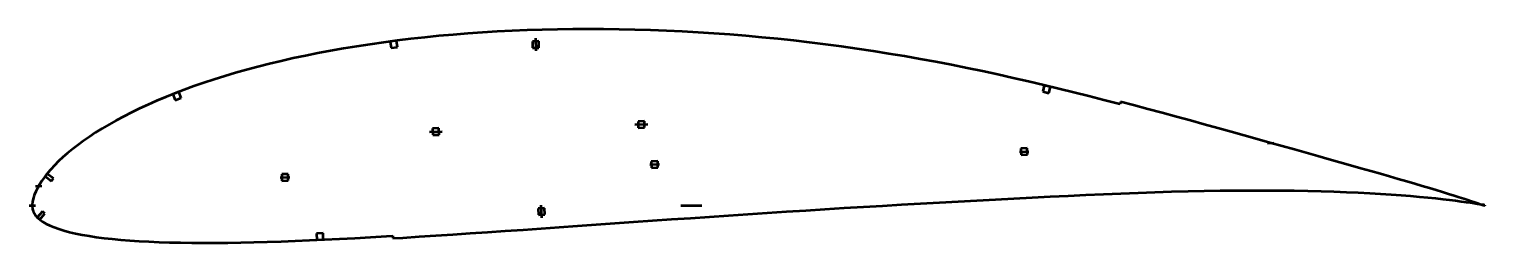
# Model space of a CAD drawing. Header units: metres. Extents: x -320 to 594, y -24 to 111.
import ezdxf

# ---------------------------------------------------------------- set-up
doc = ezdxf.new("R2010")
doc.units = ezdxf.units.M
for name, color, linetype, lineweight in [('FoilLayer', 1, 'Continuous', 50), ('StringerLayer', 1, 'Continuous', 50), ('SubLayer', 1, 'Continuous', 50)]:
    doc.layers.add(name, color=color, linetype=linetype, lineweight=lineweight)

msp = doc.modelspace()

# ---------------------------------------------------------------- linework, layer by layer
at = {"layer": 'FoilLayer'}
for p, q in [((-7.24, 109.84), (-16.64, 109.46)), ((2.25, 110.14), (-7.24, 109.84)), ((11.8, 110.35), (2.25, 110.14)), ((21.43, 110.49), (11.8, 110.35)), ((31.11, 110.55), (21.43, 110.49)), ((40.83, 110.52), (31.11, 110.55)), ((50.6, 110.39), (40.83, 110.52)), ((60.41, 110.17), (50.6, 110.39)), ((70.28, 109.87), (60.41, 110.17)), ((80.18, 109.49), (70.28, 109.87)), ((-105.87, 100.99), (-114.2, 99.73)), ((-97.4, 102.2), (-105.87, 100.99)), ((-88.83, 103.33), (-97.4, 102.2)), ((-80.14, 104.38), (-88.83, 103.33)), ((-71.36, 105.37), (-80.14, 104.38)), ((-62.49, 106.25), (-71.36, 105.37)), ((-53.51, 107.04), (-62.49, 106.25)), ((-44.42, 107.76), (-53.51, 107.04)), ((-35.23, 108.41), (-44.42, 107.76)), ((-25.97, 108.98), (-35.23, 108.41)), ((-16.64, 109.46), (-25.97, 108.98)), ((90.11, 109.02), (80.18, 109.49)), ((100.06, 108.46), (90.11, 109.02)), ((110.02, 107.82), (100.06, 108.46)), ((120.01, 107.08), (110.02, 107.82)), ((130.02, 106.27), (120.01, 107.08)), ((140.03, 105.36), (130.02, 106.27)), ((150.05, 104.39), (140.03, 105.36)), ((160.05, 103.33), (150.05, 104.39)), ((170.04, 102.17), (160.05, 103.33)), ((180.02, 100.93), (170.04, 102.17)), ((189.99, 99.61), (180.02, 100.93)), ((-153.95, 92.23), (-161.48, 90.54)), ((-146.26, 93.87), (-153.95, 92.23)), ((-138.44, 95.45), (-146.26, 93.87)), ((-130.48, 96.95), (-138.44, 95.45)), ((-122.4, 98.38), (-130.48, 96.95)), ((-114.2, 99.73), (-122.4, 98.38)), ((199.95, 98.21), (189.99, 99.61)), ((209.89, 96.72), (199.95, 98.21)), ((219.79, 95.15), (209.89, 96.72)), ((229.66, 93.5), (219.79, 95.15)), ((239.5, 91.77), (229.66, 93.5)), ((249.32, 89.95), (239.5, 91.77)), ((-190.12, 83.06), (-196.9, 81.05)), ((-183.17, 85.04), (-190.12, 83.06)), ((-176.09, 86.95), (-183.17, 85.04)), ((-168.85, 88.79), (-176.09, 86.95)), ((-161.48, 90.54), (-168.85, 88.79)), ((259.1, 88.07), (249.32, 89.95)), ((268.85, 86.11), (259.1, 88.07)), ((278.54, 84.1), (268.85, 86.11)), ((288.19, 81.99), (278.54, 84.1)), ((-216.25, 74.67), (-222.37, 72.43)), ((-209.97, 76.85), (-216.25, 74.67)), ((-203.52, 78.98), (-209.97, 76.85)), ((-196.9, 81.05), (-203.52, 78.98)), ((297.8, 79.82), (288.19, 81.99)), ((307.39, 77.6), (297.8, 79.82)), ((316.95, 75.32), (307.39, 77.6)), ((326.46, 73.04), (316.95, 75.32)), ((-239.73, 65.48), (-245.14, 63.1)), ((-234.12, 67.84), (-239.73, 65.48)), ((-228.34, 70.15), (-234.12, 67.84)), ((-222.37, 72.43), (-228.34, 70.15)), ((335.92, 70.73), (326.46, 73.04)), ((345.28, 68.4), (335.92, 70.73)), ((354.57, 66.03), (345.28, 68.4)), ((363.78, 63.65), (354.57, 66.03)), ((365.22, 64.88), (364.83, 63.38)), ((373.32, 62.75), (365.22, 64.88)), ((-260.34, 55.71), (-265.03, 53.21)), ((-255.44, 58.21), (-260.34, 55.71)), ((-250.38, 60.67), (-255.44, 58.21)), ((-245.14, 63.1), (-250.38, 60.67)), ((364.83, 63.38), (363.78, 63.65)), ((382.37, 60.35), (373.32, 62.75)), ((391.32, 57.95), (382.37, 60.35)), ((400.18, 55.53), (391.32, 57.95)), ((408.94, 53.13), (400.18, 55.53)), ((-273.83, 48.16), (-277.93, 45.61)), ((-269.53, 50.68), (-273.83, 48.16)), ((-265.03, 53.21), (-269.53, 50.68)), ((417.59, 50.75), (408.94, 53.13)), ((426.11, 48.4), (417.59, 50.75)), ((434.49, 46.08), (426.11, 48.4)), ((442.73, 43.78), (434.49, 46.08)), ((-289.11, 37.86), (-292.43, 35.29)), ((-285.57, 40.44), (-289.11, 37.86)), ((-281.84, 43.03), (-285.57, 40.44)), ((-277.93, 45.61), (-281.84, 43.03)), ((450.83, 41.51), (442.73, 43.78)), ((458.79, 39.28), (450.83, 41.51)), ((466.59, 37.1), (458.79, 39.28)), ((474.21, 34.96), (466.59, 37.1)), ((-301.17, 27.63), (-303.68, 25.1)), ((-298.46, 30.18), (-301.17, 27.63)), ((-295.55, 32.74), (-298.46, 30.18)), ((-292.43, 35.29), (-295.55, 32.74)), ((481.64, 32.86), (474.21, 34.96)), ((488.89, 30.81), (481.64, 32.86)), ((495.96, 28.81), (488.89, 30.81)), ((502.83, 26.88), (495.96, 28.81)), ((-308.12, 20.12), (-310.03, 17.69)), ((-306, 22.58), (-308.12, 20.12)), ((-303.68, 25.1), (-306, 22.58)), ((509.5, 24.99), (502.83, 26.88)), ((515.94, 23.18), (509.5, 24.99)), ((522.16, 21.41), (515.94, 23.18)), ((528.16, 19.71), (522.16, 21.41)), ((533.92, 18.06), (528.16, 19.71)), ((-314.49, 10.75), (-315.53, 8.64)), ((-313.21, 13.02), (-314.49, 10.75)), ((-311.73, 15.32), (-313.21, 13.02)), ((-310.03, 17.69), (-311.73, 15.32)), ((417.67, 9.1), (427.62, 9.24)), ((427.62, 9.24), (437.34, 9.33)), ((437.34, 9.33), (446.86, 9.39)), ((446.86, 9.39), (456.18, 9.4)), ((456.18, 9.4), (465.27, 9.34)), ((465.27, 9.34), (474.11, 9.22)), ((474.11, 9.22), (482.67, 9.06)), ((539.44, 16.49), (533.92, 18.06)), ((544.7, 14.98), (539.44, 16.49)), ((549.72, 13.51), (544.7, 14.98)), ((554.47, 12.11), (549.72, 13.51)), ((558.98, 10.77), (554.47, 12.11)), ((563.22, 9.48), (558.98, 10.77)), ((567.21, 8.26), (563.22, 9.48)), ((-317.45, 2.48), (-317.67, 0.27)), ((-317.67, 0.27), (-317.67, -0.26)), ((-317.02, 4.65), (-317.45, 2.48)), ((-316.41, 6.37), (-317.02, 4.65)), ((-315.53, 8.64), (-316.41, 6.37)), ((215.79, -0.21), (227.73, 0.49)), ((227.73, 0.49), (239.63, 1.19)), ((239.63, 1.19), (251.5, 1.87)), ((251.5, 1.87), (263.31, 2.52)), ((263.31, 2.52), (275.02, 3.14)), ((275.02, 3.14), (286.63, 3.76)), ((286.63, 3.76), (298.18, 4.4)), ((298.18, 4.4), (309.65, 4.99)), ((309.65, 4.99), (321.04, 5.54)), ((321.04, 5.54), (332.29, 6.06)), ((332.29, 6.06), (343.41, 6.58)), ((343.41, 6.58), (354.44, 7.08)), ((354.44, 7.08), (365.36, 7.54)), ((365.36, 7.54), (376.14, 7.93)), ((376.14, 7.93), (386.76, 8.28)), ((386.76, 8.28), (397.21, 8.61)), ((397.21, 8.61), (407.52, 8.89)), ((407.52, 8.89), (417.67, 9.1)), ((482.67, 9.06), (490.98, 8.87)), ((490.98, 8.87), (499.04, 8.63)), ((499.04, 8.63), (506.82, 8.34)), ((506.82, 8.34), (514.29, 8)), ((514.29, 8), (521.46, 7.66)), ((521.46, 7.66), (528.35, 7.27)), ((528.35, 7.27), (534.94, 6.85)), ((534.94, 6.85), (541.19, 6.38)), ((541.19, 6.38), (547.11, 5.89)), ((547.11, 5.89), (552.67, 5.41)), ((552.67, 5.41), (557.92, 4.92)), ((557.92, 4.92), (562.82, 4.43)), ((562.82, 4.43), (567.37, 3.93)), ((570.93, 7.11), (567.21, 8.26)), ((567.37, 3.93), (571.57, 3.43)), ((574.38, 6.02), (570.93, 7.11)), ((571.57, 3.43), (575.39, 2.95)), ((577.55, 5), (574.38, 6.02)), ((575.39, 2.95), (578.85, 2.49)), ((580.46, 4.06), (577.55, 5)), ((578.85, 2.49), (581.94, 2.07)), ((583.08, 3.18), (580.46, 4.06)), ((581.94, 2.07), (584.68, 1.69)), ((585.44, 2.4), (583.08, 3.18)), ((584.68, 1.69), (587.05, 1.35)), ((587.5, 1.7), (585.44, 2.4)), ((587.05, 1.35), (589.07, 1.06)), ((589.28, 1.09), (587.5, 1.7)), ((589.07, 1.06), (590.72, 0.81)), ((590.76, 0.58), (589.28, 1.09)), ((590.72, 0.81), (592.03, 0.61)), ((591.94, 0.17), (590.76, 0.58)), ((592.8, -0.13), (591.94, 0.17)), ((592.03, 0.61), (592.95, 0.46)), ((592.95, 0.46), (593.55, 0.38)), ((593.75, 0.34), (593.52, -0.38)), ((593.55, 0.38), (593.75, 0.34)), ((-317.67, -0.26), (-317.47, -2.29)), ((-317.47, -2.29), (-317.03, -3.73)), ((-317.03, -3.73), (-316.36, -5.13)), ((-316.36, -5.13), (-315.4, -6.52)), ((-315.4, -6.52), (-314.21, -7.87)), ((-314.21, -7.87), (-312.76, -9.18)), ((71.37, -9.56), (83.29, -8.74)), ((83.29, -8.74), (95.24, -7.94)), ((95.24, -7.94), (107.23, -7.12)), ((107.23, -7.12), (119.24, -6.3)), ((119.24, -6.3), (131.31, -5.48)), ((131.31, -5.48), (143.42, -4.68)), ((143.42, -4.68), (155.51, -3.93)), ((155.51, -3.93), (167.58, -3.17)), ((167.58, -3.17), (179.65, -2.39)), ((179.65, -2.39), (191.72, -1.63)), ((191.72, -1.63), (203.78, -0.91)), ((203.78, -0.91), (215.79, -0.21)), ((593.34, -0.32), (592.8, -0.13)), ((593.52, -0.38), (593.34, -0.32)), ((-312.76, -9.18), (-311.05, -10.41)), ((-311.05, -10.41), (-309.05, -11.58)), ((-309.05, -11.58), (-306.69, -12.68)), ((-306.69, -12.68), (-303.99, -13.76)), ((-303.99, -13.76), (-300.99, -14.81)), ((-300.99, -14.81), (-297.78, -15.81)), ((-297.78, -15.81), (-294.29, -16.75)), ((-294.29, -16.75), (-290.52, -17.59)), ((-290.52, -17.59), (-286.45, -18.39)), ((-64.38, -18.99), (-53.75, -18.27)), ((-53.75, -18.27), (-42.95, -17.53)), ((-42.95, -17.53), (-32, -16.79)), ((-32, -16.79), (-20.93, -16.06)), ((-20.93, -16.06), (-9.76, -15.28)), ((-9.76, -15.28), (1.53, -14.48)), ((1.53, -14.48), (12.95, -13.66)), ((12.95, -13.66), (24.48, -12.85)), ((24.48, -12.85), (36.09, -12.05)), ((36.09, -12.05), (47.76, -11.24)), ((47.76, -11.24), (59.52, -10.4)), ((59.52, -10.4), (71.37, -9.56)), ((-286.45, -18.39), (-282.09, -19.15)), ((-282.09, -19.15), (-277.51, -19.86)), ((-277.51, -19.86), (-272.68, -20.5)), ((-272.68, -20.5), (-267.58, -21.05)), ((-267.58, -21.05), (-262.18, -21.54)), ((-262.18, -21.54), (-256.52, -22)), ((-256.52, -22), (-250.63, -22.42)), ((-250.63, -22.42), (-244.52, -22.77)), ((-244.52, -22.77), (-238.17, -23.04)), ((-238.17, -23.04), (-231.57, -23.24)), ((-231.57, -23.24), (-224.68, -23.38)), ((-224.68, -23.38), (-217.59, -23.49)), ((-217.59, -23.49), (-210.27, -23.54)), ((-210.27, -23.54), (-202.75, -23.51)), ((-202.75, -23.51), (-194.97, -23.41)), ((-194.97, -23.41), (-186.93, -23.26)), ((-186.93, -23.26), (-178.68, -23.09)), ((-178.68, -23.09), (-170.24, -22.87)), ((-170.24, -22.87), (-161.61, -22.58)), ((-161.61, -22.58), (-152.76, -22.23)), ((-152.76, -22.23), (-143.67, -21.83)), ((-143.67, -21.83), (-134.38, -21.42)), ((-134.38, -21.42), (-124.92, -20.97)), ((-124.92, -20.97), (-115.31, -20.48)), ((-115.31, -20.48), (-105.49, -19.92)), ((-105.49, -19.92), (-95.48, -19.32)), ((-95.48, -19.32), (-91.45, -19.08)), ((-91.45, -19.08), (-91.36, -20.63)), ((-91.36, -20.63), (-85.19, -20.27)), ((-85.19, -20.27), (-74.85, -19.64)), ((-74.85, -19.64), (-64.38, -18.99))]:
    msp.add_line(p, q, dxfattribs=at)
at = {"layer": 'StringerLayer'}
for p, q in [((-89.09, 103.29), (-93.05, 102.77)), ((-93.05, 102.77), (-92.53, 98.8)), ((-88.57, 99.33), (-89.09, 103.29)), ((-92.53, 98.8), (-88.57, 99.33)), ((317.26, 75.25), (316.32, 71.36)), ((321.14, 74.32), (317.26, 75.25)), ((320.21, 70.43), (321.14, 74.32)), ((-225.75, 71.14), (-229.49, 69.71)), ((-229.49, 69.71), (-228.06, 65.98)), ((-228.06, 65.98), (-224.32, 67.41)), ((-224.32, 67.41), (-225.75, 71.14)), ((316.32, 71.36), (320.21, 70.43)), ((-308.34, 19.84), (-309.58, 18.26)), ((-304.41, 16.75), (-308.34, 19.84)), ((-309.58, 18.26), (-305.64, 15.18)), ((-305.64, 15.18), (-304.41, 16.75)), ((-311.2, -3.86), (-314.52, -7.6)), ((-314.52, -7.6), (-313.02, -8.93)), ((-313.02, -8.93), (-309.71, -5.19)), ((-309.71, -5.19), (-311.2, -3.86)), ((-135.27, -17.46), (-139.26, -17.63)), ((-139.26, -17.63), (-139.09, -21.63)), ((-135.09, -21.45), (-135.27, -17.46)), ((-139.09, -21.63), (-135.09, -21.45))]:
    msp.add_line(p, q, dxfattribs=at)
at = {"layer": 'SubLayer'}
for p, q in [((0.1, 102.92), (-3.9, 102.78)), ((-3.9, 102.78), (-3.76, 98.79)), ((-1.97, 104.85), (-1.69, 96.86)), ((0.24, 98.92), (0.1, 102.92)), ((-3.76, 98.79), (0.24, 98.92)), ((-68.46, 46.13), (-60.46, 46.41)), ((-62.53, 48.34), (-66.53, 48.2)), ((-66.53, 48.2), (-66.39, 44.2)), ((-62.39, 44.34), (-62.53, 48.34)), ((60.46, 50.63), (68.46, 50.91)), ((66.39, 52.84), (62.39, 52.7)), ((62.39, 52.7), (62.53, 48.7)), ((62.53, 48.7), (66.53, 48.84)), ((66.53, 48.84), (66.39, 52.84)), ((-66.39, 44.2), (-62.39, 44.34)), ((457.3, 39.07), (461.3, 39.21)), ((74.73, 27.71), (70.73, 27.57)), ((70.73, 27.57), (70.87, 23.57)), ((74.87, 23.71), (74.73, 27.71)), ((301.7, 33.63), (307.7, 33.84)), ((306.63, 35.81), (302.63, 35.67)), ((302.63, 35.67), (302.77, 31.67)), ((302.77, 31.67), (306.77, 31.81)), ((306.77, 31.81), (306.63, 35.81)), ((-157.18, 19.61), (-161.17, 19.47)), ((-161.17, 19.47), (-161.03, 15.47)), ((-157.04, 15.61), (-157.18, 19.61)), ((69.8, 25.53), (75.8, 25.74)), ((70.87, 23.57), (74.87, 23.71)), ((516.86, 22.39), (517.15, 23.35)), ((-315.7, 12.07), (-311.71, 12.21)), ((-162.1, 17.44), (-156.11, 17.65)), ((-161.03, 15.47), (-157.04, 15.61)), ((555.3, 11.34), (555.6, 12.3)), ((-319.67, 0), (-315.67, 0)), ((1.97, -7.81), (1.69, 0.18)), ((89.33, 0), (102.47, 0)), ((514.02, 7.52), (514.12, 8.51)), ((553.95, 4.79), (554.08, 5.78)), ((573.84, 2.64), (573.99, 3.63)), ((574.43, 5.48), (574.72, 6.43)), ((3.76, -1.75), (-0.24, -1.89)), ((-0.24, -1.89), (-0.1, -5.88)), ((-0.1, -5.88), (3.9, -5.74)), ((3.9, -5.74), (3.76, -1.75))]:
    msp.add_line(p, q, dxfattribs=at)

doc.saveas('drawing.dxf')
